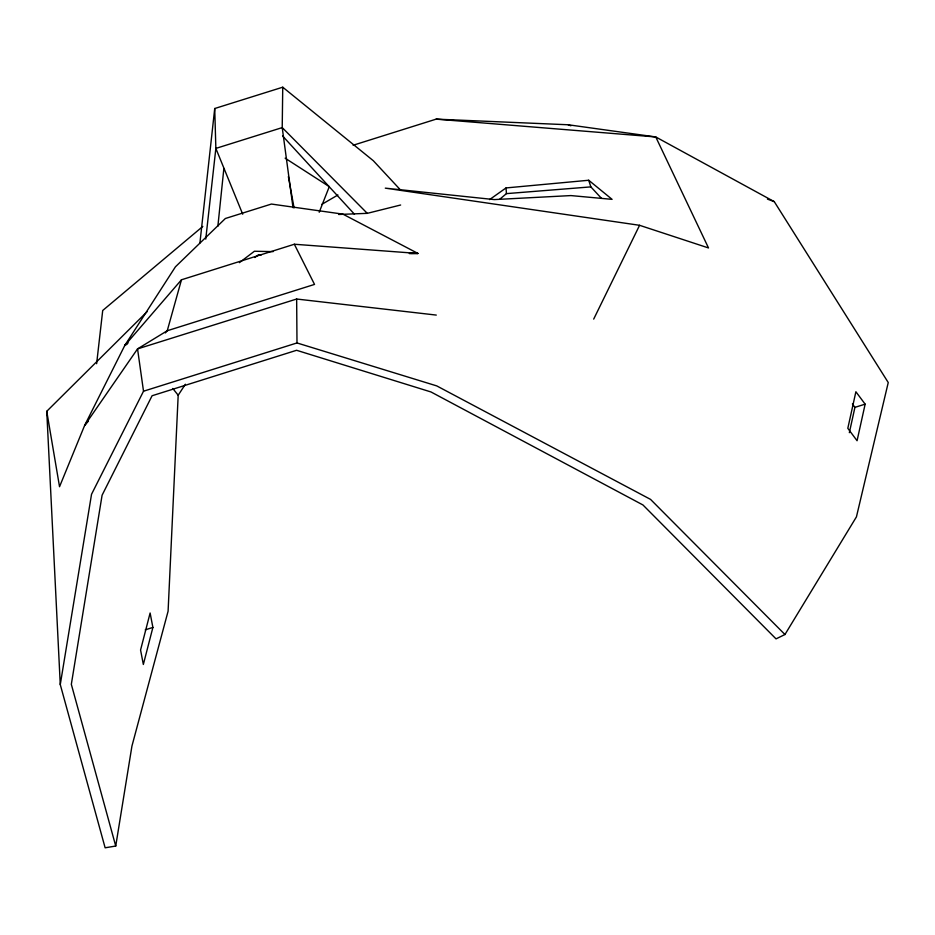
<?xml version="1.0" encoding="UTF-8"?>
<svg xmlns="http://www.w3.org/2000/svg" width="935" height="935" viewBox="0 0 935 935"><rect width="100%" height="100%" fill="white"/><g stroke="black" fill="none" stroke-linecap="round" stroke-linejoin="round"><path stroke-width="1.4" d="M199.915 242.971L214.723 108.518L282.744 87.2L282.218 127.604L293.017 207.675M185.375 384.25L178.188 395.225L168.09 611.221L131.928 746.118L115.73 846.035L105.129 847.8L60.272 684.584L46.75 411.307L147.286 311.495M217.867 226.27L223.874 168.405M205.758 239.126L215.856 148.408L214.723 108.518M96.632 363.692L102.71 310.49L202.813 226.422M60.272 684.584L91.536 494.276L143.511 391.216L137.55 348.895L167.248 330.745L314.522 284.415L294.338 244.245L181.472 279.787L124.741 345.541L84.606 425.495L59.536 486.714L46.75 411.307M849.342 432.671L854.929 407.356L852.404 403.978M865.144 404.154L857.068 440.724L847.811 428.324L855.887 391.753L865.144 404.154L854.929 407.356M152.896 627.432L143.347 664.469L140.566 650.035L150.114 612.998L152.896 627.432L145.241 629.839M181.472 279.787L167.248 330.745L165.355 332.918M319.197 212.257L329.295 186.638L285.14 158.19M593.69 319.104L639.575 225.3L708.508 247.95L655.762 136.954L568.164 124.764L436.154 119.142L353.114 145.252M115.73 846.035L71.329 684.326L102.09 495.223L152.078 395.75L296.594 350.286L430.988 391.964L642.964 504.97L776.027 638.874L784.956 634.514L856.437 516.868L888.25 382.544L774.274 201.656L655.762 136.954L436.154 119.142M127.102 343.893L124.741 345.541L175.441 266.802L225.37 218.498L271.419 204.052L342.911 214.138L417.992 253.455L409.285 253.584M88.404 421.136L84.606 425.495L137.55 348.895L296.652 299.025L436.283 315.083M499.757 199.225L506.431 193.627L590.85 186.883L601.415 198.29M124.741 345.541L128.153 342.876M254.881 257.511L258.294 254.893L261.192 254.963M239.418 262.642L254.413 251.246L273.102 251.632M489.578 199.599L506.034 187.935L588.723 180.256L612.086 199.354L570.923 195.579L494.264 199.587L385.29 188.145L639.575 225.3M321.652 204.461L337.921 194.983M143.511 391.216L296.991 342.946L436.738 385.898L650.538 499.383L784.956 634.514M338.61 214.477L367.28 213.344L400.636 205.01M410.699 253.408L417.992 253.455L294.338 244.245M568.164 124.764L570.899 125.781M767.448 199.12L774.274 201.656M282.744 87.2L373.31 160.715L400.636 190.109M367.28 213.344L282.218 127.604L215.856 148.408L242.714 214.208M282.592 135.972L354.482 214.232M172.765 388.469L178.188 395.225M588.723 180.256L590.85 186.883M288.377 176.575L294.069 207.932M506.034 187.935L506.431 193.627M296.652 299.025L296.991 342.946"/></g></svg>
